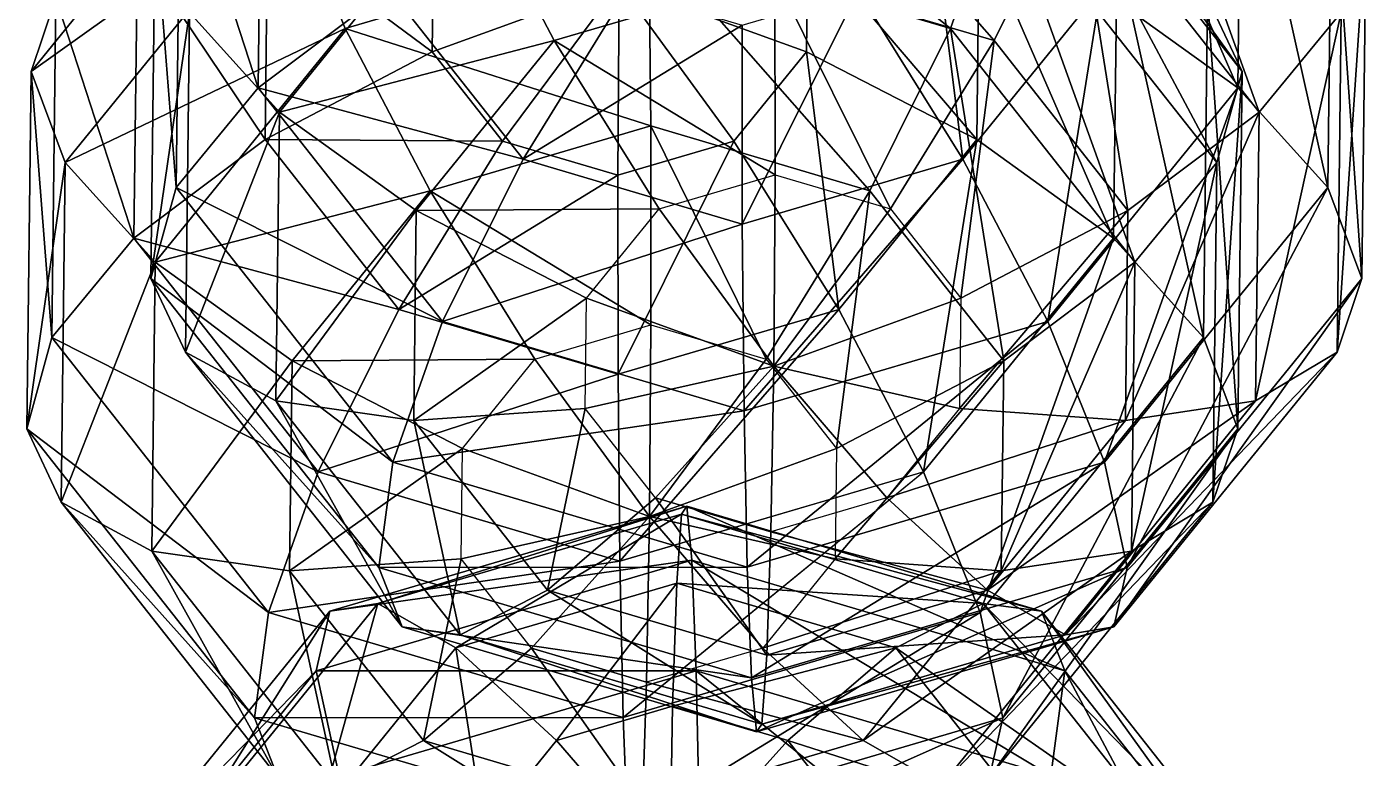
# Model space of a CAD drawing. Header units: metres. Extents: x -232 to 136, y -204 to 253.
# Drawn here: x 70.2 to 133.3, y -114.8 to -80.3 of the extents above; entities that cross this region are included whole.
import ezdxf

# ---------------------------------------------------------------- set-up
doc = ezdxf.new("R2010")
doc.units = ezdxf.units.M

msp = doc.modelspace()

# ---------------------------------------------------------------- linework, layer by layer
for points in [[(127.49333, -82.39537, -587.74646), (125.87201, -78.92623, -596.31586), (115.66716, -65.970795, -590.0741), (115.66726, -65.970695, -590.074)], [(127.49333, -82.39537, -587.74646), (115.66716, -65.970795, -590.0741), (116.76331, -68.77322, -581.1835), (116.76341, -68.77312, -581.18335)], [(128.29633, -84.30331, -348.9185), (121.958336, -66.65077, -349.8239), (119.61556, -73.28275, -343.6089), (119.61566, -73.28265, -343.6088)], [(128.29633, -84.30331, -348.9185), (132.1632, -79.60621, -356.0657), (121.958336, -66.65077, -349.8239), (121.958435, -66.65067, -349.82382)], [(81.508286, -68.77322, -580.26025), (71.6201, -78.92623, -594.89526), (70.44949, -82.39536, -586.25275), (70.44959, -82.39526, -586.2526)], [(82.5784, -73.73317, -572.36395), (81.508286, -68.77322, -580.26025), (70.44949, -82.39536, -586.25275), (70.44959, -82.39526, -586.2526)], [(126.312775, -86.68861, -579.48376), (116.76331, -68.77322, -581.1835), (116.107925, -73.73317, -573.24194), (116.108025, -73.73307, -573.2418)], [(126.312775, -86.68861, -579.48376), (127.49333, -82.39537, -587.74646), (116.76331, -68.77322, -581.1835), (116.76341, -68.77312, -581.18335)], [(127.29356, -83.16053, -387.21283), (120.8483, -78.51937, -392.2145), (120.967735, -68.6223, -387.65344), (120.967834, -68.6222, -387.65335)], [(127.29356, -83.16053, -387.21283), (120.967735, -68.6223, -387.65344), (127.45795, -69.53839, -380.9351), (127.458046, -69.53829, -380.935)], [(113.76515, -80.36515, -567.0269), (116.107925, -73.73317, -573.24194), (99.40288, -68.78464, -570.5224), (99.40298, -68.78454, -570.5223)], [(113.76515, -80.36515, -567.0269), (99.40288, -68.78464, -570.5224), (99.554985, -76.15568, -564.71356), (99.555084, -76.15558, -564.71344)], [(115.81473, -80.93757, -339.7287), (119.61556, -73.28275, -343.6089), (105.405396, -69.07328, -341.29553), (105.405495, -69.07318, -341.29544)], [(115.81473, -80.93757, -339.7287), (105.405396, -69.07328, -341.29553), (105.49044, -77.8792, -338.04794), (105.49054, -77.879105, -338.04785)], [(77.47051, -71.843834, -371.4772), (81.30851, -69.53838, -379.72662), (81.14412, -83.16054, -386.00436), (81.14422, -83.16044, -386.00427)], [(81.30851, -69.53838, -379.72662), (87.31877, -78.51937, -391.3365), (81.14412, -83.16054, -386.00436), (81.14422, -83.16044, -386.00427)], [(131.52917, -87.85763, -380.27777), (127.29356, -83.16053, -387.21283), (127.45795, -69.53839, -380.9351), (127.458046, -69.53829, -380.935)], [(131.52917, -87.85763, -380.27777), (127.45795, -69.53839, -380.9351), (131.72243, -71.843834, -372.89786), (131.72253, -71.843735, -372.89777)], [(76.299904, -75.312965, -362.8347), (77.47051, -71.843834, -371.4772), (77.27726, -87.85763, -378.85715), (77.27736, -87.85753, -378.85706)], [(77.47051, -71.843834, -371.4772), (81.14412, -83.16054, -386.00436), (77.27726, -87.85763, -378.85715), (77.27736, -87.85753, -378.85706)], [(133.14055, -92.15087, -372.08817), (131.52917, -87.85763, -380.27777), (131.72243, -71.843834, -372.89786), (131.72253, -71.843735, -372.89777)], [(133.14055, -92.15087, -372.08817), (131.72243, -71.843834, -372.89786), (133.34373, -75.31297, -364.32843), (133.34384, -75.312874, -364.32834)], [(82.5784, -73.73317, -572.36395), (70.44949, -82.39536, -586.25275), (72.06087, -86.68861, -578.0631), (72.06097, -86.68851, -578.063)], [(85.24324, -80.36515, -566.28), (82.5784, -73.73317, -572.36395), (72.06087, -86.68861, -578.0631), (72.06097, -86.68851, -578.063)], [(91.09364, -73.28275, -342.862), (77.91127, -79.60621, -354.64508), (82.1469, -84.3033, -347.71002), (82.146996, -84.3032, -347.70993)], [(95.09235, -80.93757, -339.18607), (91.09364, -73.28275, -342.862), (82.1469, -84.3033, -347.71002), (82.146996, -84.3032, -347.70993)], [(99.554985, -76.15568, -564.71356), (82.5784, -73.73317, -572.36395), (85.24324, -80.36515, -566.28), (85.24334, -80.36505, -566.2799)], [(105.49044, -77.8792, -338.04794), (91.09364, -73.28275, -342.862), (95.09235, -80.93757, -339.18607), (95.092445, -80.93747, -339.18597)], [(122.445915, -91.385704, -572.3365), (116.107925, -73.73317, -573.24194), (113.76515, -80.36515, -567.0269), (113.76525, -80.36505, -567.0268)], [(122.12167, -88.944466, -343.58636), (119.61556, -73.28275, -343.6089), (115.81473, -80.93757, -339.7287), (115.81483, -80.93747, -339.7286)], [(122.445915, -91.385704, -572.3365), (126.312775, -86.68861, -579.48376), (116.107925, -73.73317, -573.24194), (116.108025, -73.73307, -573.2418)], [(122.12167, -88.944466, -343.58636), (128.29633, -84.30331, -348.9185), (119.61556, -73.28275, -343.6089), (119.61566, -73.28265, -343.6088)], [(114.34811, -86.52627, -395.7368), (109.40696, -78.59792, -396.64493), (112.82432, -74.38845, -394.79315), (112.82442, -74.38835, -394.79306)], [(114.34811, -86.52627, -395.7368), (112.82432, -74.38845, -394.79315), (120.8483, -78.51937, -392.2145), (120.8484, -78.51927, -392.21442)], [(75.4581, -76.62078, -603.14465), (81.5878, -75.7047, -610.1935), (81.46837, -85.60177, -614.7545), (81.46847, -85.60167, -614.7544)], [(76.299904, -75.312965, -362.8347), (77.27726, -87.85763, -378.85715), (76.09671, -92.15087, -370.59442), (76.09681, -92.15077, -370.59433)], [(77.91127, -79.60621, -354.64508), (76.299904, -75.312965, -362.8347), (76.09671, -92.15087, -370.59442), (76.09681, -92.15077, -370.59433)], [(81.5878, -75.7047, -610.1935), (89.34639, -81.47085, -617.7496), (81.46837, -85.60177, -614.7545), (81.46847, -85.60167, -614.7544)], [(81.5878, -75.7047, -610.1935), (89.40918, -76.26765, -615.3517), (89.34639, -81.47085, -617.7496), (89.34649, -81.47075, -617.74945)], [(114.99789, -85.60177, -615.6325), (107.0367, -76.26765, -615.8133), (115.117325, -75.7047, -611.0715), (115.117424, -75.7046, -611.07135)], [(121.443146, -90.24293, -610.63086), (114.99789, -85.60177, -615.6325), (115.117325, -75.7047, -611.0715), (115.117424, -75.7046, -611.07135)], [(121.443146, -90.24293, -610.63086), (115.117325, -75.7047, -611.0715), (121.60753, -76.62079, -604.35315), (121.60763, -76.62069, -604.353)], [(131.96994, -95.62, -363.44565), (133.14055, -92.15087, -372.08817), (133.34373, -75.31297, -364.32843), (133.34384, -75.312874, -364.32834)], [(131.96994, -95.62, -363.44565), (133.34373, -75.31297, -364.32843), (132.1632, -79.60621, -356.0657), (132.1633, -79.60611, -356.0656)], [(99.64003, -84.9616, -561.466), (99.554985, -76.15568, -564.71356), (85.24324, -80.36515, -566.28), (85.24334, -80.36505, -566.2799)], [(89.40918, -76.26765, -615.3517), (98.15664, -78.25453, -618.11444), (89.34639, -81.47085, -617.7496), (89.34649, -81.47075, -617.74945)], [(106.97391, -81.47085, -618.2112), (98.15664, -78.25453, -618.11444), (107.0367, -76.26765, -615.8133), (107.0368, -76.26755, -615.8132)], [(109.96432, -88.019966, -563.1467), (113.76515, -80.36515, -567.0269), (99.554985, -76.15568, -564.71356), (99.555084, -76.15558, -564.71344)], [(109.96432, -88.019966, -563.1467), (99.554985, -76.15568, -564.71356), (99.64003, -84.9616, -561.466), (99.64013, -84.9615, -561.4659)], [(114.99789, -85.60177, -615.6325), (106.97391, -81.47085, -618.2112), (107.0367, -76.26765, -615.8133), (107.0368, -76.26755, -615.8132)], [(71.6201, -78.92623, -594.89526), (75.4581, -76.62078, -603.14465), (75.29371, -90.242935, -609.4224), (75.29381, -90.242836, -609.4223)], [(75.4581, -76.62078, -603.14465), (81.46837, -85.60177, -614.7545), (75.29371, -90.242935, -609.4224), (75.29381, -90.242836, -609.4223)], [(125.678764, -94.940025, -603.6958), (121.443146, -90.24293, -610.63086), (121.60753, -76.62079, -604.35315), (121.60763, -76.62069, -604.353)], [(125.678764, -94.940025, -603.6958), (121.60753, -76.62079, -604.35315), (125.87201, -78.92623, -596.31586), (125.87211, -78.92613, -596.31573)], [(105.500084, -87.25803, -337.6796), (105.49044, -77.8792, -338.04794), (95.09235, -80.93757, -339.18607), (95.092445, -80.93747, -339.18597)], [(110.92789, -88.86591, -338.5632), (115.81473, -80.93757, -339.7287), (105.49044, -77.8792, -338.04794), (105.49054, -77.879105, -338.04785)], [(110.92789, -88.86591, -338.5632), (105.49044, -77.8792, -338.04794), (105.500084, -87.25803, -337.6796), (105.50018, -87.257935, -337.6795)], [(81.14412, -83.16054, -386.00436), (87.31877, -78.51937, -391.3365), (93.62572, -86.52627, -395.19415), (93.62582, -86.52617, -395.19406)], [(87.31877, -78.51937, -391.3365), (98.51256, -78.59792, -396.35965), (93.62572, -86.52627, -395.19415), (93.62582, -86.52617, -395.19406)], [(89.34639, -81.47085, -617.7496), (98.15664, -78.25453, -618.11444), (92.66215, -85.68032, -619.77765), (92.66225, -85.68022, -619.7775)], [(92.66215, -85.68032, -619.77765), (98.15664, -78.25453, -618.11444), (98.08994, -87.2882, -620.6613), (98.09004, -87.2881, -620.6612)], [(93.62572, -86.52627, -395.19415), (98.51256, -78.59792, -396.35965), (103.94035, -80.2058, -397.2433), (103.94045, -80.2057, -397.2432)], [(98.08994, -87.2882, -620.6613), (98.15664, -78.25453, -618.11444), (103.55655, -85.68032, -620.0629), (103.55665, -85.68022, -620.0628)], [(103.55655, -85.68032, -620.0629), (98.15664, -78.25453, -618.11444), (106.97391, -81.47085, -618.2112), (106.97401, -81.47075, -618.21106)], [(103.950005, -89.58463, -396.8749), (103.94035, -80.2058, -397.2433), (109.40696, -78.59792, -396.64493), (109.40706, -78.597824, -396.64484)], [(103.950005, -89.58463, -396.8749), (109.40696, -78.59792, -396.64493), (114.34811, -86.52627, -395.7368), (114.348206, -86.52617, -395.7367)], [(118.3468, -94.18108, -392.06085), (114.34811, -86.52627, -395.7368), (120.8483, -78.51937, -392.2145), (120.8484, -78.51927, -392.21442)], [(118.3468, -94.18108, -392.06085), (120.8483, -78.51937, -392.2145), (127.29356, -83.16053, -387.21283), (127.293655, -83.16043, -387.21274)], [(70.44949, -82.39536, -586.25275), (71.6201, -78.92623, -594.89526), (71.42685, -94.940025, -602.27515), (71.42695, -94.939926, -602.275)], [(71.6201, -78.92623, -594.89526), (75.29371, -90.242935, -609.4224), (71.42685, -94.940025, -602.27515), (71.42695, -94.939926, -602.275)], [(127.29013, -99.23327, -595.50616), (125.678764, -94.940025, -603.6958), (125.87201, -78.92623, -596.31586), (125.87211, -78.92613, -596.31573)], [(127.29013, -99.23327, -595.50616), (125.87201, -78.92623, -596.31586), (127.49333, -82.39537, -587.74646), (127.49343, -82.39527, -587.74634)], [(77.91127, -79.60621, -354.64508), (76.09671, -92.15087, -370.59442), (77.718025, -95.62, -362.025), (77.718124, -95.6199, -362.0249)], [(82.1469, -84.3033, -347.71002), (77.91127, -79.60621, -354.64508), (77.718025, -95.62, -362.025), (77.718124, -95.6199, -362.0249)], [(128.13194, -97.925446, -355.19623), (131.96994, -95.62, -363.44565), (132.1632, -79.60621, -356.0657), (132.1633, -79.60611, -356.0656)], [(128.13194, -97.925446, -355.19623), (132.1632, -79.60621, -356.0657), (128.29633, -84.30331, -348.9185), (128.29643, -84.30321, -348.9184)], [(85.24324, -80.36515, -566.28), (72.06087, -86.68861, -578.0631), (76.29648, -91.3857, -571.12805), (76.29658, -91.3856, -571.1279)], [(89.241936, -88.019966, -562.6041), (85.24324, -80.36515, -566.28), (76.29648, -91.3857, -571.12805), (76.29658, -91.3856, -571.1279)], [(99.64003, -84.9616, -561.466), (85.24324, -80.36515, -566.28), (89.241936, -88.019966, -562.6041), (89.242035, -88.01987, -562.604)], [(93.62572, -86.52627, -395.19415), (103.94035, -80.2058, -397.2433), (103.950005, -89.58463, -396.8749), (103.9501, -89.58453, -396.87482)], [(116.271255, -96.02686, -567.0044), (113.76515, -80.36515, -567.0269), (109.96432, -88.019966, -563.1467), (109.96442, -88.01987, -563.1466)], [(116.271255, -96.02686, -567.0044), (122.445915, -91.385704, -572.3365), (113.76515, -80.36515, -567.0269), (113.76525, -80.36505, -567.0268)], [(95.09235, -80.93757, -339.18607), (82.1469, -84.3033, -347.71002), (88.59215, -88.944466, -342.70834), (88.59225, -88.94437, -342.70825)], [(100.033485, -88.86591, -338.27792), (95.09235, -80.93757, -339.18607), (88.59215, -88.944466, -342.70834), (88.59225, -88.94437, -342.70825)], [(105.500084, -87.25803, -337.6796), (95.09235, -80.93757, -339.18607), (100.033485, -88.86591, -338.27792), (100.033585, -88.865814, -338.27783)], [(114.243645, -93.075386, -340.5913), (115.81473, -80.93757, -339.7287), (110.92789, -88.86591, -338.5632), (110.927986, -88.865814, -338.5631)], [(114.243645, -93.075386, -340.5913), (122.12167, -88.944466, -343.58636), (115.81473, -80.93757, -339.7287), (115.81483, -80.93747, -339.7286)], [(81.46837, -85.60177, -614.7545), (89.34639, -81.47085, -617.7496), (92.66215, -85.68032, -619.77765), (92.66225, -85.68022, -619.7775)], [(108.497696, -93.608665, -619.1548), (103.55655, -85.68032, -620.0629), (106.97391, -81.47085, -618.2112), (106.97401, -81.47075, -618.21106)], [(108.497696, -93.608665, -619.1548), (106.97391, -81.47085, -618.2112), (114.99789, -85.60177, -615.6325), (114.997986, -85.60167, -615.6324)], [(70.44949, -82.39536, -586.25275), (71.42685, -94.940025, -602.27515), (70.2463, -99.23327, -594.01245), (70.2464, -99.23317, -594.0123)], [(72.06087, -86.68861, -578.0631), (70.44949, -82.39536, -586.25275), (70.2463, -99.23327, -594.01245), (70.2464, -99.23317, -594.0123)], [(126.11952, -102.7024, -586.86365), (127.29013, -99.23327, -595.50616), (127.49333, -82.39537, -587.74646), (127.49343, -82.39527, -587.74634)], [(126.11952, -102.7024, -586.86365), (127.49333, -82.39537, -587.74646), (126.312775, -86.68861, -579.48376), (126.312874, -86.68851, -579.48364)], [(77.27726, -87.85763, -378.85715), (81.14412, -83.16054, -386.00436), (89.82488, -94.18108, -391.31396), (89.82498, -94.180984, -391.31387)], [(81.14412, -83.16054, -386.00436), (93.62572, -86.52627, -395.19415), (89.82488, -94.18108, -391.31396), (89.82498, -94.180984, -391.31387)], [(121.011635, -100.813065, -385.97696), (118.3468, -94.18108, -392.06085), (127.29356, -83.16053, -387.21283), (127.293655, -83.16043, -387.21274)], [(121.011635, -100.813065, -385.97696), (127.29356, -83.16053, -387.21283), (131.52917, -87.85763, -380.27777), (131.52928, -87.85753, -380.27768)], [(82.1469, -84.3033, -347.71002), (77.718025, -95.62, -362.025), (81.982506, -97.92545, -353.98776), (81.982605, -97.925354, -353.98767)], [(88.59215, -88.944466, -342.70834), (82.1469, -84.3033, -347.71002), (81.982506, -97.92545, -353.98776), (81.982605, -97.925354, -353.98767)], [(122.002235, -98.84154, -348.1474), (128.13194, -97.925446, -355.19623), (128.29633, -84.30331, -348.9185), (128.29643, -84.30321, -348.9184)], [(122.002235, -98.84154, -348.1474), (128.29633, -84.30331, -348.9185), (122.12167, -88.944466, -343.58636), (122.12177, -88.94437, -343.58627)], [(99.64967, -94.34043, -561.0976), (99.64003, -84.9616, -561.466), (89.241936, -88.019966, -562.6041), (89.242035, -88.01987, -562.604)], [(105.07748, -95.94831, -561.98126), (109.96432, -88.019966, -563.1467), (99.64003, -84.9616, -561.466), (99.64013, -84.9615, -561.4659)], [(105.07748, -95.94831, -561.98126), (99.64003, -84.9616, -561.466), (99.64967, -94.34043, -561.0976), (99.64977, -94.34033, -561.0975)], [(75.29371, -90.242935, -609.4224), (81.46837, -85.60177, -614.7545), (87.77531, -93.608665, -618.6122), (87.775406, -93.60857, -618.61206)], [(81.46837, -85.60177, -614.7545), (92.66215, -85.68032, -619.77765), (87.77531, -93.608665, -618.6122), (87.775406, -93.60857, -618.61206)], [(87.77531, -93.608665, -618.6122), (92.66215, -85.68032, -619.77765), (98.08994, -87.2882, -620.6613), (98.09004, -87.2881, -620.6612)], [(98.099594, -96.66703, -620.2929), (98.08994, -87.2882, -620.6613), (103.55655, -85.68032, -620.0629), (103.55665, -85.68022, -620.0628)], [(98.099594, -96.66703, -620.2929), (103.55655, -85.68032, -620.0629), (108.497696, -93.608665, -619.1548), (108.497795, -93.60857, -619.15466)], [(112.49639, -101.26348, -615.4789), (108.497696, -93.608665, -619.1548), (114.99789, -85.60177, -615.6325), (114.997986, -85.60167, -615.6324)], [(112.49639, -101.26348, -615.4789), (114.99789, -85.60177, -615.6325), (121.443146, -90.24293, -610.63086), (121.443245, -90.24283, -610.63074)], [(72.06087, -86.68861, -578.0631), (70.2463, -99.23327, -594.01245), (71.867615, -102.7024, -585.44305), (71.867714, -102.7023, -585.44293)], [(76.29648, -91.3857, -571.12805), (72.06087, -86.68861, -578.0631), (71.867615, -102.7024, -585.44305), (71.867714, -102.7023, -585.44293)], [(89.82488, -94.18108, -391.31396), (93.62572, -86.52627, -395.19415), (103.950005, -89.58463, -396.8749), (103.9501, -89.58453, -396.87482)], [(103.950005, -89.58463, -396.8749), (103.950005, -89.58463, -396.8749), (93.62572, -86.52627, -395.19415), (93.62582, -86.52617, -395.19406)], [(104.03504, -98.39056, -393.62732), (103.950005, -89.58463, -396.8749), (114.34811, -86.52627, -395.7368), (114.348206, -86.52617, -395.7367)], [(104.03504, -98.39056, -393.62732), (114.34811, -86.52627, -395.7368), (118.3468, -94.18108, -392.06085), (118.3469, -94.180984, -392.06076)], [(122.281525, -105.00784, -578.61426), (126.11952, -102.7024, -586.86365), (126.312775, -86.68861, -579.48376), (126.312874, -86.68851, -579.48364)], [(122.281525, -105.00784, -578.61426), (126.312775, -86.68861, -579.48376), (122.445915, -91.385704, -572.3365), (122.446014, -91.385605, -572.33636)], [(87.77531, -93.608665, -618.6122), (98.08994, -87.2882, -620.6613), (98.099594, -96.66703, -620.2929), (98.09969, -96.66693, -620.2928)], [(105.500084, -87.25803, -337.6796), (105.433395, -96.2917, -340.22647), (100.033485, -88.86591, -338.27792), (100.033585, -88.865814, -338.27783)], [(110.92789, -88.86591, -338.5632), (105.433395, -96.2917, -340.22647), (105.500084, -87.25803, -337.6796), (105.50018, -87.257935, -337.6795)], [(76.09671, -92.15087, -370.59442), (77.27726, -87.85763, -378.85715), (87.48211, -100.813065, -385.09894), (87.48221, -100.812965, -385.09885)], [(89.241936, -88.019966, -562.6041), (76.29648, -91.3857, -571.12805), (82.74174, -96.02686, -566.1264), (82.74184, -96.026764, -566.1263)], [(77.27726, -87.85763, -378.85715), (89.82488, -94.18108, -391.31396), (87.48211, -100.813065, -385.09894), (87.48221, -100.812965, -385.09885)], [(94.183075, -95.94831, -561.696), (89.241936, -88.019966, -562.6041), (82.74174, -96.02686, -566.1264), (82.74184, -96.026764, -566.1263)], [(99.64967, -94.34043, -561.0976), (89.241936, -88.019966, -562.6041), (94.183075, -95.94831, -561.696), (94.183174, -95.94821, -561.69586)], [(108.393234, -100.15778, -564.00934), (109.96432, -88.019966, -563.1467), (105.07748, -95.94831, -561.98126), (105.077576, -95.94821, -561.98114)], [(108.393234, -100.15778, -564.00934), (116.271255, -96.02686, -567.0044), (109.96432, -88.019966, -563.1467), (109.96442, -88.01987, -563.1466)], [(122.08175, -105.77302, -378.08063), (121.011635, -100.813065, -385.97696), (131.52917, -87.85763, -380.27777), (131.52928, -87.85753, -380.27768)], [(122.08175, -105.77302, -378.08063), (131.52917, -87.85763, -380.27777), (133.14055, -92.15087, -372.08817), (133.14066, -92.15077, -372.08807)], [(88.59215, -88.944466, -342.70834), (81.982506, -97.92545, -353.98776), (88.47272, -98.84154, -347.2694), (88.47282, -98.84144, -347.26932)], [(96.61613, -93.075386, -340.1297), (88.59215, -88.944466, -342.70834), (88.47272, -98.84154, -347.2694), (88.47282, -98.84144, -347.26932)], [(100.033485, -88.86591, -338.27792), (88.59215, -88.944466, -342.70834), (96.61613, -93.075386, -340.1297), (96.61623, -93.07529, -340.1296)], [(100.033485, -88.86591, -338.27792), (105.433395, -96.2917, -340.22647), (96.61613, -93.075386, -340.1297), (96.61623, -93.07529, -340.1296)], [(114.243645, -93.075386, -340.5913), (105.433395, -96.2917, -340.22647), (110.92789, -88.86591, -338.5632), (110.927986, -88.865814, -338.5631)], [(114.180855, -98.27859, -342.98917), (122.002235, -98.84154, -348.1474), (122.12167, -88.944466, -343.58636), (122.12177, -88.94437, -343.58627)], [(114.180855, -98.27859, -342.98917), (122.12167, -88.944466, -343.58636), (114.243645, -93.075386, -340.5913), (114.243744, -93.07529, -340.59122)], [(89.82488, -94.18108, -391.31396), (103.950005, -89.58463, -396.8749), (104.03504, -98.39056, -393.62732), (104.03514, -98.39046, -393.62723)], [(71.42685, -94.940025, -602.27515), (75.29371, -90.242935, -609.4224), (83.97447, -101.26348, -614.732), (83.97457, -101.26338, -614.7319)], [(75.29371, -90.242935, -609.4224), (87.77531, -93.608665, -618.6122), (83.97447, -101.26348, -614.732), (83.97457, -101.26338, -614.7319)], [(115.161224, -107.89546, -609.39496), (112.49639, -101.26348, -615.4789), (121.443146, -90.24293, -610.63086), (121.443245, -90.24283, -610.63074)], [(115.161224, -107.89546, -609.39496), (121.443146, -90.24293, -610.63086), (125.678764, -94.940025, -603.6958), (125.67886, -94.939926, -603.6957)], [(76.29648, -91.3857, -571.12805), (71.867615, -102.7024, -585.44305), (76.132095, -105.00785, -577.40576), (76.132195, -105.00775, -577.40564)], [(82.74174, -96.02686, -566.1264), (76.29648, -91.3857, -571.12805), (76.132095, -105.00785, -577.40576), (76.132195, -105.00775, -577.40564)], [(116.151825, -105.923935, -571.5654), (122.281525, -105.00784, -578.61426), (122.445915, -91.385704, -572.3365), (122.446014, -91.385605, -572.33636)], [(116.151825, -105.923935, -571.5654), (122.445915, -91.385704, -572.3365), (116.271255, -96.02686, -567.0044), (116.271355, -96.026764, -567.0043)], [(76.09671, -92.15087, -370.59442), (87.48211, -100.813065, -385.09894), (86.82672, -105.77301, -377.15744), (86.82682, -105.77291, -377.15735)], [(77.718025, -95.62, -362.025), (76.09671, -92.15087, -370.59442), (86.82672, -105.77301, -377.15744), (86.82682, -105.77291, -377.15735)], [(121.4524, -108.57544, -369.1448), (122.08175, -105.77302, -378.08063), (133.14055, -92.15087, -372.08817), (133.14066, -92.15077, -372.08807)], [(121.4524, -108.57544, -369.1448), (133.14055, -92.15087, -372.08817), (131.96994, -95.62, -363.44565), (131.97005, -95.6199, -363.44556)], [(96.61613, -93.075386, -340.1297), (88.47272, -98.84154, -347.2694), (96.55334, -98.27859, -342.5276), (96.55344, -98.27849, -342.5275)], [(96.61613, -93.075386, -340.1297), (105.433395, -96.2917, -340.22647), (96.55334, -98.27859, -342.5276), (96.55344, -98.27849, -342.5275)], [(114.180855, -98.27859, -342.98917), (105.433395, -96.2917, -340.22647), (114.243645, -93.075386, -340.5913), (114.243744, -93.07529, -340.59122)], [(83.97447, -101.26348, -614.732), (87.77531, -93.608665, -618.6122), (98.099594, -96.66703, -620.2929), (98.09969, -96.66693, -620.2928)], [(98.099594, -96.66703, -620.2929), (98.099594, -96.66703, -620.2929), (87.77531, -93.608665, -618.6122), (87.775406, -93.60857, -618.61206)], [(98.18463, -105.47295, -617.04535), (98.099594, -96.66703, -620.2929), (108.497696, -93.608665, -619.1548), (108.497795, -93.60857, -619.15466)], [(98.18463, -105.47295, -617.04535), (108.497696, -93.608665, -619.1548), (112.49639, -101.26348, -615.4789), (112.49649, -101.26338, -615.47876)], [(87.48211, -100.813065, -385.09894), (89.82488, -94.18108, -391.31396), (104.03504, -98.39056, -393.62732), (104.03514, -98.39046, -393.62723)], [(104.03504, -98.39056, -393.62732), (104.03504, -98.39056, -393.62732), (89.82488, -94.18108, -391.31396), (89.82498, -94.180984, -391.31387)], [(99.64967, -94.34043, -561.0976), (99.582985, -103.3741, -563.6445), (94.183075, -95.94831, -561.696), (94.183174, -95.94821, -561.69586)], [(105.07748, -95.94831, -561.98126), (99.582985, -103.3741, -563.6445), (99.64967, -94.34043, -561.0976), (99.64977, -94.34033, -561.0975)], [(104.18716, -105.7616, -387.81848), (104.03504, -98.39056, -393.62732), (118.3468, -94.18108, -392.06085), (118.3469, -94.180984, -392.06076)], [(104.18716, -105.7616, -387.81848), (118.3468, -94.18108, -392.06085), (121.011635, -100.813065, -385.97696), (121.011734, -100.812965, -385.97687)], [(70.2463, -99.23327, -594.01245), (71.42685, -94.940025, -602.27515), (81.6317, -107.89546, -608.51697), (81.6318, -107.89536, -608.51685)], [(71.42685, -94.940025, -602.27515), (83.97447, -101.26348, -614.732), (81.6317, -107.89546, -608.51697), (81.6318, -107.89536, -608.51685)], [(116.23134, -112.855415, -601.49866), (115.161224, -107.89546, -609.39496), (125.678764, -94.940025, -603.6958), (125.67886, -94.939926, -603.6957)], [(116.23134, -112.855415, -601.49866), (125.678764, -94.940025, -603.6958), (127.29013, -99.23327, -595.50616), (127.29023, -99.23317, -595.50604)], [(77.718025, -95.62, -362.025), (86.82672, -105.77301, -377.15744), (87.922874, -108.57544, -368.2668), (87.92297, -108.57534, -368.26672)], [(81.982506, -97.92545, -353.98776), (77.718025, -95.62, -362.025), (87.922874, -108.57544, -368.2668), (87.92297, -108.57534, -368.26672)], [(119.18519, -108.946, -360.04422), (121.4524, -108.57544, -369.1448), (131.96994, -95.62, -363.44565), (131.97005, -95.6199, -363.44556)], [(119.18519, -108.946, -360.04422), (131.96994, -95.62, -363.44565), (128.13194, -97.925446, -355.19623), (128.13205, -97.92535, -355.19614)], [(82.74174, -96.02686, -566.1264), (76.132095, -105.00785, -577.40576), (82.62231, -105.923935, -570.68744), (82.622406, -105.923836, -570.6873)], [(90.76572, -100.15778, -563.5477), (82.74174, -96.02686, -566.1264), (82.62231, -105.923935, -570.68744), (82.622406, -105.923836, -570.6873)], [(94.183075, -95.94831, -561.696), (82.74174, -96.02686, -566.1264), (90.76572, -100.15778, -563.5477), (90.765816, -100.157684, -563.5476)], [(94.183075, -95.94831, -561.696), (99.582985, -103.3741, -563.6445), (90.76572, -100.15778, -563.5477), (90.765816, -100.157684, -563.5476)], [(96.55334, -98.27859, -342.5276), (105.433395, -96.2917, -340.22647), (99.869095, -102.48806, -344.55566), (99.869194, -102.48796, -344.55557)], [(108.393234, -100.15778, -564.00934), (99.582985, -103.3741, -563.6445), (105.07748, -95.94831, -561.98126), (105.077576, -95.94821, -561.98114)], [(99.869095, -102.48806, -344.55566), (105.433395, -96.2917, -340.22647), (105.29689, -104.09593, -345.4393), (105.29699, -104.09583, -345.4392)], [(105.29689, -104.09593, -345.4393), (105.433395, -96.2917, -340.22647), (110.7635, -102.48806, -344.84094), (110.763596, -102.48796, -344.84085)], [(110.7635, -102.48806, -344.84094), (105.433395, -96.2917, -340.22647), (114.180855, -98.27859, -342.98917), (114.180954, -98.27849, -342.98907)], [(108.330444, -105.360985, -566.4072), (116.151825, -105.923935, -571.5654), (116.271255, -96.02686, -567.0044), (116.271355, -96.026764, -567.0043)], [(108.330444, -105.360985, -566.4072), (116.271255, -96.02686, -567.0044), (108.393234, -100.15778, -564.00934), (108.39333, -100.157684, -564.0092)], [(83.97447, -101.26348, -614.732), (98.099594, -96.66703, -620.2929), (98.18463, -105.47295, -617.04535), (98.18473, -105.472855, -617.0452)], [(81.982506, -97.92545, -353.98776), (87.922874, -108.57544, -368.2668), (90.66327, -108.946, -359.29736), (90.66337, -108.9459, -359.29727)], [(88.47272, -98.84154, -347.2694), (81.982506, -97.92545, -353.98776), (90.66327, -108.946, -359.29736), (90.66337, -108.9459, -359.29727)], [(87.48211, -100.813065, -385.09894), (104.03504, -98.39056, -393.62732), (104.18716, -105.7616, -387.81848), (104.187256, -105.7615, -387.8184)], [(96.55334, -98.27859, -342.5276), (88.47272, -98.84154, -347.2694), (94.779655, -106.848434, -351.12704), (94.779755, -106.848335, -351.12695)], [(96.55334, -98.27859, -342.5276), (94.779655, -106.848434, -351.12704), (99.869095, -102.48806, -344.55566), (99.869194, -102.48796, -344.55557)], [(110.7635, -102.48806, -344.84094), (122.002235, -98.84154, -348.1474), (114.180855, -98.27859, -342.98917), (114.180954, -98.27849, -342.98907)], [(115.502045, -106.848434, -351.66968), (119.18519, -108.946, -360.04422), (128.13194, -97.925446, -355.19623), (128.13205, -97.92535, -355.19614)], [(115.502045, -106.848434, -351.66968), (128.13194, -97.925446, -355.19623), (122.002235, -98.84154, -348.1474), (122.002335, -98.84144, -348.1473)], [(88.47272, -98.84154, -347.2694), (90.66327, -108.946, -359.29736), (94.779655, -106.848434, -351.12704), (94.779755, -106.848335, -351.12695)], [(110.7635, -102.48806, -344.84094), (115.502045, -106.848434, -351.66968), (122.002235, -98.84154, -348.1474), (122.002335, -98.84144, -348.1473)], [(70.2463, -99.23327, -594.01245), (81.6317, -107.89546, -608.51697), (80.97631, -112.85541, -600.57544), (80.97641, -112.85531, -600.5753)], [(71.867615, -102.7024, -585.44305), (70.2463, -99.23327, -594.01245), (80.97631, -112.85541, -600.57544), (80.97641, -112.85531, -600.5753)], [(115.60199, -115.65784, -592.56287), (116.23134, -112.855415, -601.49866), (127.29013, -99.23327, -595.50616), (127.29023, -99.23317, -595.50604)], [(115.60199, -115.65784, -592.56287), (127.29013, -99.23327, -595.50616), (126.11952, -102.7024, -586.86365), (126.11962, -102.7023, -586.8635)], [(90.76572, -100.15778, -563.5477), (82.62231, -105.923935, -570.68744), (90.70293, -105.360985, -565.9456), (90.703026, -105.360886, -565.9455)], [(90.76572, -100.15778, -563.5477), (99.582985, -103.3741, -563.6445), (90.70293, -105.360985, -565.9456), (90.703026, -105.360886, -565.9455)], [(108.330444, -105.360985, -566.4072), (99.582985, -103.3741, -563.6445), (108.393234, -100.15778, -564.00934), (108.39333, -100.157684, -564.0092)], [(86.82672, -105.77301, -377.15744), (87.48211, -100.813065, -385.09894), (104.18716, -105.7616, -387.81848), (104.187256, -105.7615, -387.8184)], [(104.18716, -105.7616, -387.81848), (104.18716, -105.7616, -387.81848), (87.48211, -100.813065, -385.09894), (87.48221, -100.812965, -385.09885)], [(104.39145, -110.97621, -380.0169), (104.18716, -105.7616, -387.81848), (121.011635, -100.813065, -385.97696), (121.011734, -100.812965, -385.97687)], [(104.39145, -110.97621, -380.0169), (121.011635, -100.813065, -385.97696), (122.08175, -105.77302, -378.08063), (122.08185, -105.77292, -378.08054)], [(81.6317, -107.89546, -608.51697), (83.97447, -101.26348, -614.732), (98.18463, -105.47295, -617.04535), (98.18473, -105.472855, -617.0452)], [(98.18463, -105.47295, -617.04535), (98.18463, -105.47295, -617.04535), (83.97447, -101.26348, -614.732), (83.97457, -101.26338, -614.7319)], [(98.33675, -112.843994, -611.2365), (98.18463, -105.47295, -617.04535), (112.49639, -101.26348, -615.4789), (112.49649, -101.26338, -615.47876)], [(98.33675, -112.843994, -611.2365), (112.49639, -101.26348, -615.4789), (115.161224, -107.89546, -609.39496), (115.16132, -107.89536, -609.39484)], [(71.867615, -102.7024, -585.44305), (80.97631, -112.85541, -600.57544), (82.072464, -115.65784, -591.6848), (82.07256, -115.65774, -591.6847)], [(76.132095, -105.00785, -577.40576), (71.867615, -102.7024, -585.44305), (82.072464, -115.65784, -591.6848), (82.07256, -115.65774, -591.6847)], [(99.869095, -102.48806, -344.55566), (94.779655, -106.848434, -351.12704), (105.10394, -109.9068, -352.8078), (105.10404, -109.9067, -352.8077)], [(105.29689, -104.09593, -345.4393), (105.29689, -104.09593, -345.4393), (99.869095, -102.48806, -344.55566), (99.869194, -102.48796, -344.55557)], [(99.869095, -102.48806, -344.55566), (105.10394, -109.9068, -352.8078), (105.29689, -104.09593, -345.4393), (105.29699, -104.09583, -345.4392)], [(105.29689, -104.09593, -345.4393), (115.502045, -106.848434, -351.66968), (110.7635, -102.48806, -344.84094), (110.763596, -102.48796, -344.84085)], [(113.33478, -116.0284, -583.4623), (115.60199, -115.65784, -592.56287), (126.11952, -102.7024, -586.86365), (126.11962, -102.7023, -586.8635)], [(113.33478, -116.0284, -583.4623), (126.11952, -102.7024, -586.86365), (122.281525, -105.00784, -578.61426), (122.281624, -105.007744, -578.61414)], [(101.339355, -102.888214, -496.57135), (86.7821, -107.46619, -507.51346), (84.51488, -107.83675, -498.41287), (84.51498, -107.83665, -498.41278)], [(101.57583, -105.435974, -487.54077), (101.339355, -102.888214, -496.57135), (84.51488, -107.83675, -498.41287), (84.51498, -107.83665, -498.41278)], [(101.339355, -102.888214, -496.57135), (101.09385, -103.256714, -505.94696), (86.7821, -107.46619, -507.51346), (86.782196, -107.46609, -507.51337)], [(101.09385, -103.256714, -505.94696), (90.46524, -109.56375, -515.888), (86.7821, -107.46619, -507.51346), (86.782196, -107.46609, -507.51337)], [(101.09385, -103.256714, -505.94696), (100.863335, -106.50539, -514.7499), (90.46524, -109.56375, -515.888), (90.46534, -109.56365, -515.8879)], [(90.70293, -105.360985, -565.9456), (99.582985, -103.3741, -563.6445), (94.018684, -109.57046, -567.9737), (94.01878, -109.57036, -567.9736)], [(94.018684, -109.57046, -567.9737), (99.582985, -103.3741, -563.6445), (99.44648, -111.17833, -568.8573), (99.44658, -111.17823, -568.8572)], [(99.44648, -111.17833, -568.8573), (99.582985, -103.3741, -563.6445), (104.913086, -109.57046, -568.259), (104.913185, -109.57036, -568.25885)], [(104.913086, -109.57046, -568.259), (99.582985, -103.3741, -563.6445), (108.330444, -105.360985, -566.4072), (108.33054, -105.360886, -566.4071)], [(115.30401, -107.46619, -508.2603), (100.863335, -106.50539, -514.7499), (101.09385, -103.256714, -505.94696), (101.09395, -103.256615, -505.94687)], [(118.0444, -107.83675, -499.29086), (101.09385, -103.256714, -505.94696), (101.339355, -102.888214, -496.57135), (101.339455, -102.888115, -496.57126)], [(118.0444, -107.83675, -499.29086), (115.30401, -107.46619, -508.2603), (101.09385, -103.256714, -505.94696), (101.09395, -103.256615, -505.94687)], [(119.14056, -110.63917, -490.40024), (118.0444, -107.83675, -499.29086), (101.339355, -102.888214, -496.57135), (101.339455, -102.888115, -496.57126)], [(119.14056, -110.63917, -490.40024), (101.339355, -102.888214, -496.57135), (101.57583, -105.435974, -487.54077), (101.57593, -105.435875, -487.54068)], [(105.29689, -104.09593, -345.4393), (105.10394, -109.9068, -352.8078), (115.502045, -106.848434, -351.66968), (115.502144, -106.848335, -351.6696)], [(76.132095, -105.00785, -577.40576), (82.072464, -115.65784, -591.6848), (84.81286, -116.0284, -582.7154), (84.81296, -116.0283, -582.7153)], [(82.62231, -105.923935, -570.68744), (76.132095, -105.00785, -577.40576), (84.81286, -116.0284, -582.7154), (84.81296, -116.0283, -582.7153)], [(90.70293, -105.360985, -565.9456), (82.62231, -105.923935, -570.68744), (88.929245, -113.93083, -574.5451), (88.929344, -113.93073, -574.545)], [(90.70293, -105.360985, -565.9456), (88.929245, -113.93083, -574.5451), (94.018684, -109.57046, -567.9737), (94.01878, -109.57036, -567.9736)], [(104.913086, -109.57046, -568.259), (116.151825, -105.923935, -571.5654), (108.330444, -105.360985, -566.4072), (108.33054, -105.360886, -566.4071)], [(109.651634, -113.93083, -575.0877), (113.33478, -116.0284, -583.4623), (122.281525, -105.00784, -578.61426), (122.281624, -105.007744, -578.61414)], [(109.651634, -113.93083, -575.0877), (122.281525, -105.00784, -578.61426), (116.151825, -105.923935, -571.5654), (116.151924, -105.923836, -571.5653)], [(81.6317, -107.89546, -608.51697), (98.18463, -105.47295, -617.04535), (98.33675, -112.843994, -611.2365), (98.336845, -112.843895, -611.2364)], [(82.62231, -105.923935, -570.68744), (84.81286, -116.0284, -582.7154), (88.929245, -113.93083, -574.5451), (88.929344, -113.93073, -574.545)], [(101.57583, -105.435974, -487.54077), (84.51488, -107.83675, -498.41287), (83.88553, -110.63917, -489.47705), (83.88563, -110.63907, -489.47696)], [(101.78012, -110.65059, -479.7392), (101.57583, -105.435974, -487.54077), (83.88553, -110.63917, -489.47705), (83.88563, -110.63907, -489.47696)], [(86.82672, -105.77301, -377.15744), (104.18716, -105.7616, -387.81848), (104.39145, -110.97621, -380.0169), (104.39155, -110.97611, -380.0168)], [(104.39145, -110.97621, -380.0169), (104.39145, -110.97621, -380.0169), (86.82672, -105.77301, -377.15744), (86.82682, -105.77291, -377.15735)], [(87.922874, -108.57544, -368.2668), (86.82672, -105.77301, -377.15744), (104.39145, -110.97621, -380.0169), (104.39155, -110.97611, -380.0168)], [(118.48517, -115.59912, -482.45874), (119.14056, -110.63917, -490.40024), (101.57583, -105.435974, -487.54077), (101.57593, -105.435875, -487.54068)], [(118.48517, -115.59912, -482.45874), (101.57583, -105.435974, -487.54077), (101.78012, -110.65059, -479.7392), (101.78022, -110.65049, -479.7391)], [(104.62792, -113.52397, -370.98633), (104.39145, -110.97621, -380.0169), (122.08175, -105.77302, -378.08063), (122.08185, -105.77292, -378.08054)], [(104.62792, -113.52397, -370.98633), (122.08175, -105.77302, -378.08063), (121.4524, -108.57544, -369.1448), (121.4525, -108.57534, -369.1447)], [(104.913086, -109.57046, -568.259), (109.651634, -113.93083, -575.0877), (116.151825, -105.923935, -571.5654), (116.151924, -105.923836, -571.5653)], [(100.863335, -106.50539, -514.7499), (95.20378, -113.924126, -522.71674), (90.46524, -109.56375, -515.888), (90.46534, -109.56365, -515.8879)], [(100.863335, -106.50539, -514.7499), (100.67039, -112.31625, -522.1184), (95.20378, -113.924126, -522.71674), (95.20388, -113.92403, -522.7166)], [(111.18762, -109.56375, -516.4306), (100.67039, -112.31625, -522.1184), (100.863335, -106.50539, -514.7499), (100.863434, -106.50529, -514.74976)], [(115.30401, -107.46619, -508.2603), (111.18762, -109.56375, -516.4306), (100.863335, -106.50539, -514.7499), (100.863434, -106.50529, -514.74976)], [(94.779655, -106.848434, -351.12704), (90.66327, -108.946, -359.29736), (104.87343, -113.15547, -361.61072), (104.87353, -113.15537, -361.61063)], [(105.10394, -109.9068, -352.8078), (105.10394, -109.9068, -352.8078), (94.779655, -106.848434, -351.12704), (94.779755, -106.848335, -351.12695)], [(94.779655, -106.848434, -351.12704), (104.87343, -113.15547, -361.61072), (105.10394, -109.9068, -352.8078), (105.10404, -109.9067, -352.8077)], [(105.10394, -109.9068, -352.8078), (119.18519, -108.946, -360.04422), (115.502045, -106.848434, -351.66968), (115.502144, -106.848335, -351.6696)], [(84.51488, -107.83675, -498.41287), (77.83534, -118.48673, -512.36145), (73.997345, -120.79218, -504.11203), (73.997444, -120.79208, -504.11194)], [(83.88553, -110.63917, -489.47705), (84.51488, -107.83675, -498.41287), (73.997345, -120.79218, -504.11203), (73.997444, -120.79208, -504.11194)], [(86.7821, -107.46619, -507.51346), (83.96504, -117.57065, -519.4103), (77.83534, -118.48673, -512.36145), (77.83544, -118.48663, -512.3613)], [(84.51488, -107.83675, -498.41287), (86.7821, -107.46619, -507.51346), (77.83534, -118.48673, -512.36145), (77.83544, -118.48663, -512.3613)], [(80.97631, -112.85541, -600.57544), (81.6317, -107.89546, -608.51697), (98.33675, -112.843994, -611.2365), (98.336845, -112.843895, -611.2364)], [(98.33675, -112.843994, -611.2365), (98.33675, -112.843994, -611.2365), (81.6317, -107.89546, -608.51697), (81.6318, -107.89536, -608.51685)], [(86.7821, -107.46619, -507.51346), (90.46524, -109.56375, -515.888), (83.96504, -117.57065, -519.4103), (83.96514, -117.57055, -519.41016)], [(98.54104, -118.05861, -603.43494), (98.33675, -112.843994, -611.2365), (115.161224, -107.89546, -609.39496), (115.16132, -107.89536, -609.39484)], [(98.54104, -118.05861, -603.43494), (115.161224, -107.89546, -609.39496), (116.23134, -112.855415, -601.49866), (116.23144, -112.855316, -601.49854)], [(123.98477, -118.48674, -513.56995), (111.18762, -109.56375, -516.4306), (115.30401, -107.46619, -508.2603), (115.30411, -107.46609, -508.26022)], [(128.24925, -120.79218, -505.53268), (123.98477, -118.48674, -513.56995), (115.30401, -107.46619, -508.2603), (115.30411, -107.46609, -508.26022)], [(128.24925, -120.79218, -505.53268), (115.30401, -107.46619, -508.2603), (118.0444, -107.83675, -499.29086), (118.0445, -107.83665, -499.29077)], [(129.87057, -124.26132, -496.96326), (128.24925, -120.79218, -505.53268), (118.0444, -107.83675, -499.29086), (118.0445, -107.83665, -499.29077)], [(129.87057, -124.26132, -496.96326), (118.0444, -107.83675, -499.29086), (119.14056, -110.63917, -490.40024), (119.140656, -110.63907, -490.40015)], [(104.62792, -113.52397, -370.98633), (104.62792, -113.52397, -370.98633), (87.922874, -108.57544, -368.2668), (87.92297, -108.57534, -368.26672)], [(87.922874, -108.57544, -368.2668), (104.39145, -110.97621, -380.0169), (104.62792, -113.52397, -370.98633), (104.62802, -113.52387, -370.98624)], [(90.66327, -108.946, -359.29736), (87.922874, -108.57544, -368.2668), (104.62792, -113.52397, -370.98633), (104.62802, -113.52387, -370.98624)], [(104.87343, -113.15547, -361.61072), (104.87343, -113.15547, -361.61072), (90.66327, -108.946, -359.29736), (90.66337, -108.9459, -359.29727)], [(90.66327, -108.946, -359.29736), (104.62792, -113.52397, -370.98633), (104.87343, -113.15547, -361.61072), (104.87353, -113.15537, -361.61063)], [(104.87343, -113.15547, -361.61072), (104.62792, -113.52397, -370.98633), (121.4524, -108.57544, -369.1448), (121.4525, -108.57534, -369.1447)], [(104.87343, -113.15547, -361.61072), (121.4524, -108.57544, -369.1448), (119.18519, -108.946, -360.04422), (119.18529, -108.9459, -360.04413)], [(105.10394, -109.9068, -352.8078), (104.87343, -113.15547, -361.61072), (119.18519, -108.946, -360.04422), (119.18529, -108.9459, -360.04413)], [(90.46524, -109.56375, -515.888), (91.78642, -118.1336, -524.5685), (83.96504, -117.57065, -519.4103), (83.96514, -117.57055, -519.41016)], [(94.018684, -109.57046, -567.9737), (88.929245, -113.93083, -574.5451), (99.25353, -116.9892, -576.2258), (99.25363, -116.9891, -576.2257)], [(90.46524, -109.56375, -515.888), (95.20378, -113.924126, -522.71674), (91.78642, -118.1336, -524.5685), (91.78652, -118.1335, -524.56836)], [(99.44648, -111.17833, -568.8573), (99.44648, -111.17833, -568.8573), (94.018684, -109.57046, -567.9737), (94.01878, -109.57036, -567.9736)], [(94.018684, -109.57046, -567.9737), (99.25353, -116.9892, -576.2258), (99.44648, -111.17833, -568.8573), (99.44658, -111.17823, -568.8572)], [(99.44648, -111.17833, -568.8573), (109.651634, -113.93083, -575.0877), (104.913086, -109.57046, -568.259), (104.913185, -109.57036, -568.25885)], [(111.18762, -109.56375, -516.4306), (106.09818, -113.924126, -523.002), (100.67039, -112.31625, -522.1184), (100.67049, -112.316154, -522.1183)], [(117.49457, -117.57065, -520.28827), (106.09818, -113.924126, -523.002), (111.18762, -109.56375, -516.4306), (111.18772, -109.56365, -516.4305)], [(123.98477, -118.48674, -513.56995), (117.49457, -117.57065, -520.28827), (111.18762, -109.56375, -516.4306), (111.18772, -109.56365, -516.4305)], [(83.88553, -110.63917, -489.47705), (73.997345, -120.79218, -504.11203), (72.82674, -124.261314, -495.4695), (72.826836, -124.261215, -495.46942)], [(84.95564, -115.59912, -481.58072), (83.88553, -110.63917, -489.47705), (72.82674, -124.261314, -495.4695), (72.826836, -124.261215, -495.46942)], [(101.78012, -110.65059, -479.7392), (83.88553, -110.63917, -489.47705), (84.95564, -115.59912, -481.58072), (84.95574, -115.59902, -481.58063)], [(101.93223, -118.02163, -473.93036), (101.78012, -110.65059, -479.7392), (84.95564, -115.59912, -481.58072), (84.95574, -115.59902, -481.58063)], [(116.142395, -122.2311, -476.2437), (118.48517, -115.59912, -482.45874), (101.78012, -110.65059, -479.7392), (101.78022, -110.65049, -479.7391)], [(116.142395, -122.2311, -476.2437), (101.78012, -110.65059, -479.7392), (101.93223, -118.02163, -473.93036), (101.93233, -118.02153, -473.93027)], [(128.69002, -128.55455, -488.70053), (119.14056, -110.63917, -490.40024), (118.48517, -115.59912, -482.45874), (118.48527, -115.59902, -482.45865)], [(128.69002, -128.55455, -488.70053), (129.87057, -124.26132, -496.96326), (119.14056, -110.63917, -490.40024), (119.140656, -110.63907, -490.40015)], [(99.44648, -111.17833, -568.8573), (99.25353, -116.9892, -576.2258), (109.651634, -113.93083, -575.0877), (109.65173, -113.93073, -575.0876)], [(80.97631, -112.85541, -600.57544), (98.33675, -112.843994, -611.2365), (98.54104, -118.05861, -603.43494), (98.54114, -118.05851, -603.4348)], [(98.54104, -118.05861, -603.43494), (98.54104, -118.05861, -603.43494), (80.97631, -112.85541, -600.57544), (80.97641, -112.85531, -600.5753)], [(82.072464, -115.65784, -591.6848), (80.97631, -112.85541, -600.57544), (98.54104, -118.05861, -603.43494), (98.54114, -118.05851, -603.4348)], [(100.67039, -112.31625, -522.1184), (100.53388, -120.12048, -527.33124), (95.20378, -113.924126, -522.71674), (95.20388, -113.92403, -522.7166)], [(98.77751, -120.60637, -594.40436), (98.54104, -118.05861, -603.43494), (116.23134, -112.855415, -601.49866), (116.23144, -112.855316, -601.49854)], [(98.77751, -120.60637, -594.40436), (116.23134, -112.855415, -601.49866), (115.60199, -115.65784, -592.56287), (115.60209, -115.65774, -592.56274)], [(106.09818, -113.924126, -523.002), (100.53388, -120.12048, -527.33124), (100.67039, -112.31625, -522.1184), (100.67049, -112.316154, -522.1183)], [(88.929245, -113.93083, -574.5451), (84.81286, -116.0284, -582.7154), (99.02302, -120.23787, -585.02875), (99.02312, -120.23777, -585.0286)], [(99.25353, -116.9892, -576.2258), (99.25353, -116.9892, -576.2258), (88.929245, -113.93083, -574.5451), (88.929344, -113.93073, -574.545)], [(88.929245, -113.93083, -574.5451), (99.02302, -120.23787, -585.02875), (99.25353, -116.9892, -576.2258), (99.25363, -116.9891, -576.2257)], [(95.20378, -113.924126, -522.71674), (100.53388, -120.12048, -527.33124), (91.78642, -118.1336, -524.5685), (91.78652, -118.1335, -524.56836)], [(99.25353, -116.9892, -576.2258), (113.33478, -116.0284, -583.4623), (109.651634, -113.93083, -575.0877), (109.65173, -113.93073, -575.0876)], [(109.41394, -118.1336, -525.0301), (100.53388, -120.12048, -527.33124), (106.09818, -113.924126, -523.002), (106.09828, -113.92403, -523.0019)], [(117.49457, -117.57065, -520.28827), (109.41394, -118.1336, -525.0301), (106.09818, -113.924126, -523.002), (106.09828, -113.92403, -523.0019)]]:
    msp.add_3dface(points)

doc.saveas('drawing.dxf')
